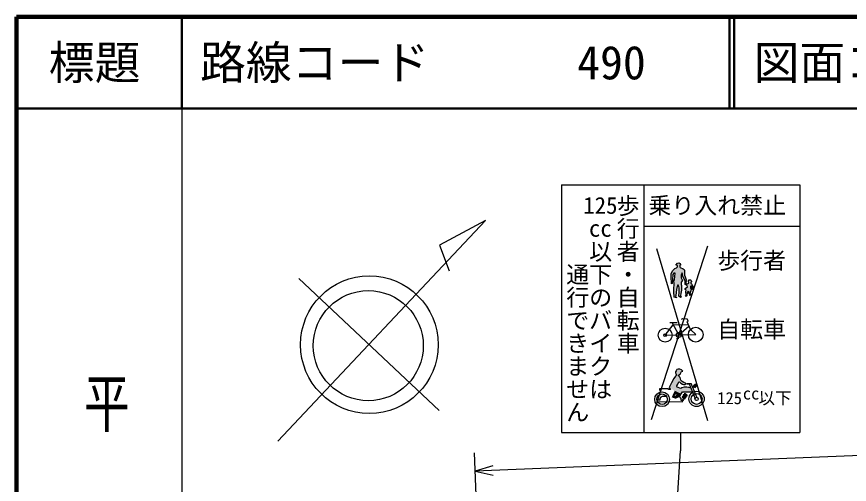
# Model space of a CAD drawing. Units: millimetres, scale not verified. Extents: x 40000 to 680000, y 20000 to 380000.
# Drawn here: x 40000 to 130826, y 329029 to 380000 of the extents above; entities that cross this region are included whole.
import ezdxf
from ezdxf.enums import TextEntityAlignment as Align

# ---------------------------------------------------------------- set-up
doc = ezdxf.new("R2010")
doc.units = ezdxf.units.MM
doc.header["$LTSCALE"] = 1000
for name, color, linetype, lineweight in [('M-BGD', 7, 'Continuous', 25), ('M-STR-STRC', 7, 'Continuous', 25), ('M-TTL', 2, 'Continuous', 140), ('M-TTL-BAND', 7, 'Continuous', 25), ('M-TTL-LINE', 7, 'Continuous', 50)]:
    doc.layers.add(name, color=color, linetype=linetype, lineweight=lineweight)
doc.layers.add('M-TTL-TXT', color=7, linetype='Continuous')
doc.styles.add('@ＭＳ ゴシック', font='')
doc.styles.add('ＭＳ ゴシック', font='')
doc.styles.get('@ＭＳ ゴシック').set_extended_font_data('@MS Gothic')
doc.styles.get('ＭＳ ゴシック').set_extended_font_data('MS Gothic')

msp = doc.modelspace()

# ---------------------------------------------------------------- hatches: boundary and pattern name
at = {"layer": 'M-STR-STRC'}
for points in [[(111793, 352556), (111968, 352629), (112081, 352744), (112081, 352873), (112005, 352910), (111903, 352916), (112073, 353127), (112210, 353177), (112364, 353101), (112417, 353000), (112434, 352937), (112345, 352910), (112350, 352752), (112369, 352670), (112715, 352513), (112820, 352451), (112851, 352328), (112831, 351834), (113010, 351367), (113005, 351298), (113034, 351261), (113026, 351150), (112999, 351119), (112987, 350886), (113126, 350871), (113257, 350902), (113315, 350937), (113327, 351039), (113272, 351084), (113286, 351211), (113370, 351314), (113503, 351326), (113569, 351254), (113604, 351177), (113618, 351111), (113552, 351050), (113540, 350935), (113560, 350902), (113633, 350859), (113695, 350781), (113740, 350630), (113758, 350439), (113750, 350259), (113703, 350261), (113693, 350423), (113648, 350505), (113629, 350658), (113537, 350642), (113482, 350603), (113488, 350441), (113538, 350326), (113569, 350195), (113548, 350123), (113474, 350013), (113446, 349931), (113441, 349886), (113490, 349785), (113547, 349705), (113527, 349660), (113409, 349593), (113419, 349642), (113466, 349695), (113313, 349890), (113327, 350021), (113257, 350091), (113122, 349949), (113116, 349566), (112978, 349517), (112959, 349566), (113031, 349611), (113005, 350041), (113034, 350197), (112903, 350273), (112901, 350361), (113160, 350570), (113154, 350695), (112914, 350806), (112934, 351214), (112676, 351693), (112600, 352095), (112479, 351812), (112479, 351533), (112632, 351250), (112492, 351056), (112478, 350812), (112517, 350703), (112508, 350175), (112440, 349814), (112395, 349605), (112397, 349544), (112479, 349435), (112417, 349388), (112231, 349525), (112261, 349964), (112266, 350459), (112197, 350728), (112096, 350724), (111959, 350267), (111908, 349601), (111861, 349494), (111980, 349410), (111976, 349361), (111711, 349425), (111685, 350043), (111695, 350328), (111733, 350841), (111719, 350982), (111642, 351123), (111738, 351316), (111839, 352031), (111759, 352058), (111669, 352039), (111569, 351898), (111540, 351314), (111493, 350902), (111423, 350898), (111380, 351672), (111399, 351988), (111531, 352316)], [(111201, 339618), (111252, 339725), (111302, 339865), (111436, 340081), (111564, 340336), (111664, 340533), (111780, 340702), (111847, 340807), (111974, 340915), (111968, 340950), (111946, 341005), (111901, 341091), (111876, 341189), (111879, 341288), (111920, 341396), (112025, 341527), (112165, 341590), (112343, 341584), (112503, 341511), (112671, 341355), (112506, 341329), (112458, 341189), (112372, 341043), (112199, 340919), (112221, 340820), (112364, 340667), (112402, 340511), (112457, 340374), (112587, 340250), (112778, 340126), (112963, 340043), (112983, 339954), (112907, 339897), (112745, 339913), (112624, 339951), (112449, 340056), (112334, 340170), (112280, 340199), (112238, 340193), (112127, 339944), (112006, 339750), (112003, 339680), (112035, 339629), (112433, 339480), (112563, 339546), (112821, 339604), (113085, 339607), (113330, 339572), (113565, 339514), (113732, 339110), (112619, 339109), (112388, 338748)], [(114024, 339908), (114174, 339915), (114170, 339814), (114121, 339709), (114009, 339582), (113829, 339661), (113836, 339751)], [(110112, 339435), (110307, 339435), (110223, 339176), (110220, 339192), (110119, 339336)], [(111629, 338904), (111772, 338789), (111594, 338594), (111747, 338593), (111634, 338447), (111447, 338513)], [(111780, 339229), (112484, 338898), (112292, 338599), (112333, 338552), (112156, 338480), (111931, 338662), (112034, 338868), (112008, 338932), (112006, 338937), (111912, 338943), (111772, 338789), (111629, 338904)], [(112729, 338637), (112701, 338769), (112851, 338781), (112824, 338901), (112925, 338907), (113152, 338763), (113149, 338671), (113044, 338643), (113026, 338533), (112934, 338521), (112934, 338374), (112864, 338346), (112609, 338512), (112631, 338598)], [(111747, 338593), (111895, 338591), (111931, 338662), (112156, 338480), (111870, 338363), (111634, 338447)]]:
    msp.add_hatch(color=256, dxfattribs=at).paths.add_polyline_path(points)

# ---------------------------------------------------------------- linework, layer by layer
at = {"layer": 'M-BGD'}
for p, q in [((68506, 333717), (91133, 357779)), ((91133, 357779), (86138, 355103)), ((86138, 355103), (87169, 352285)), ((70790, 351474), (86088, 337087)), ((295176, 338774), (90027, 330460)), ((91942, 283213), (89946, 332458)), ((91936, 331055), (90027, 330460)), ((90027, 330460), (91978, 330021))]:
    msp.add_line(p, q, dxfattribs=at)
for centre, radius in [((78470, 344251), 7500), ((78355, 344142), 6000)]:
    msp.add_circle(centre, radius, dxfattribs=at)
at = {"layer": 'M-STR-STRC'}
for p, q in [((99418, 361679), (99418, 334679)), ((99418, 361679), (125418, 361679)), ((108418, 361679), (108418, 334679)), ((125418, 361679), (125418, 334679)), ((108418, 357179), (125418, 357179)), ((115360, 354981), (109210, 336059)), ((109806, 354718), (115369, 336000)), ((111531, 352316), (111793, 352556)), ((111793, 352556), (111968, 352629)), ((111903, 352916), (112073, 353127)), ((112005, 352910), (111903, 352916)), ((111968, 352629), (112081, 352744)), ((112081, 352873), (112005, 352910)), ((112073, 353127), (112210, 353177)), ((112081, 352744), (112081, 352873)), ((112210, 353177), (112364, 353101)), ((112434, 352937), (112345, 352910)), ((112345, 352910), (112350, 352752)), ((112350, 352752), (112369, 352670)), ((112364, 353101), (112417, 353000)), ((112369, 352670), (112715, 352513)), ((112417, 353000), (112434, 352937)), ((112715, 352513), (112820, 352451)), ((112820, 352451), (112851, 352328)), ((111380, 351672), (111399, 351988)), ((111423, 350898), (111380, 351672)), ((111399, 351988), (111531, 352316)), ((111569, 351898), (111540, 351314)), ((111669, 352039), (111569, 351898)), ((111759, 352058), (111669, 352039)), ((111738, 351316), (111839, 352031)), ((111839, 352031), (111759, 352058)), ((112600, 352095), (112479, 351812)), ((112479, 351812), (112479, 351533)), ((112479, 351533), (112632, 351250)), ((112676, 351693), (112600, 352095)), ((112934, 351214), (112676, 351693)), ((112851, 352328), (112831, 351834)), ((112831, 351834), (113010, 351367)), ((111493, 350902), (111423, 350898)), ((111540, 351314), (111493, 350902)), ((111642, 351123), (111738, 351316)), ((111719, 350982), (111642, 351123)), ((111695, 350328), (111733, 350841)), ((111733, 350841), (111719, 350982)), ((112096, 350724), (111959, 350267)), ((112197, 350728), (112096, 350724)), ((112266, 350459), (112197, 350728)), ((112492, 351056), (112478, 350812)), ((112478, 350812), (112517, 350703)), ((112632, 351250), (112492, 351056)), ((112517, 350703), (112508, 350175)), ((112914, 350806), (112934, 351214)), ((113154, 350695), (112914, 350806)), ((112999, 351119), (112987, 350886)), ((112987, 350886), (113126, 350871)), ((113026, 351150), (112999, 351119)), ((113010, 351367), (113005, 351298)), ((113005, 351298), (113034, 351261)), ((113034, 351261), (113026, 351150)), ((113126, 350871), (113257, 350902)), ((113160, 350570), (113154, 350695)), ((113257, 350902), (113315, 350937)), ((113272, 351084), (113286, 351211)), ((113327, 351039), (113272, 351084)), ((113286, 351211), (113370, 351314)), ((113315, 350937), (113327, 351039)), ((113370, 351314), (113503, 351326)), ((113537, 350642), (113482, 350603)), ((113482, 350603), (113488, 350441)), ((113503, 351326), (113569, 351254)), ((113629, 350658), (113537, 350642)), ((113552, 351050), (113540, 350935)), ((113540, 350935), (113560, 350902)), ((113618, 351111), (113552, 351050)), ((113560, 350902), (113633, 350859)), ((113569, 351254), (113604, 351177)), ((113604, 351177), (113618, 351111)), ((113648, 350505), (113629, 350658)), ((113633, 350859), (113695, 350781)), ((113695, 350781), (113740, 350630)), ((113740, 350630), (113758, 350439)), ((111685, 350043), (111695, 350328)), ((111711, 349425), (111685, 350043)), ((111959, 350267), (111908, 349601)), ((112231, 349525), (112261, 349964)), ((112261, 349964), (112266, 350459)), ((112440, 349814), (112395, 349605)), ((112508, 350175), (112440, 349814)), ((112901, 350361), (113160, 350570)), ((112903, 350273), (112901, 350361)), ((113034, 350197), (112903, 350273)), ((113005, 350041), (113034, 350197)), ((113031, 349611), (113005, 350041)), ((113122, 349949), (113116, 349566)), ((113257, 350091), (113122, 349949)), ((113327, 350021), (113257, 350091)), ((113313, 349890), (113327, 350021)), ((113466, 349695), (113313, 349890)), ((113419, 349642), (113466, 349695)), ((113446, 349931), (113441, 349886)), ((113441, 349886), (113490, 349785)), ((113474, 350013), (113446, 349931)), ((113548, 350123), (113474, 350013)), ((113488, 350441), (113538, 350326)), ((113490, 349785), (113547, 349705)), ((113547, 349705), (113527, 349660)), ((113538, 350326), (113569, 350195)), ((113569, 350195), (113548, 350123)), ((113693, 350423), (113648, 350505)), ((113703, 350261), (113693, 350423)), ((113750, 350259), (113703, 350261)), ((113758, 350439), (113750, 350259)), ((111976, 349361), (111711, 349425)), ((111908, 349601), (111861, 349494)), ((111861, 349494), (111980, 349410)), ((111980, 349410), (111976, 349361)), ((112417, 349388), (112231, 349525)), ((112395, 349605), (112397, 349544)), ((112397, 349544), (112479, 349435)), ((112479, 349435), (112417, 349388)), ((112959, 349566), (113031, 349611)), ((112978, 349517), (112959, 349566)), ((113116, 349566), (112978, 349517)), ((113527, 349660), (113409, 349593)), ((113409, 349593), (113419, 349642)), ((112516, 347043), (112682, 347101)), ((112682, 347101), (113152, 347051)), ((113255, 346811), (113152, 347051)), ((110739, 345293), (111615, 346426)), ((111254, 346652), (112032, 346664)), ((112218, 345315), (111490, 346656)), ((111615, 346426), (113249, 346450)), ((112218, 345315), (113320, 346284)), ((113120, 346753), (113255, 346811)), ((113486, 345896), (113120, 346753)), ((110739, 345293), (114070, 345342)), ((112218, 345315), (112156, 344875)), ((112218, 345315), (112378, 345743)), ((112378, 345743), (112556, 345743)), ((114070, 345342), (113486, 345896)), ((112156, 344875), (111968, 344875)), ((112025, 341527), (111920, 341396)), ((112165, 341590), (112025, 341527)), ((112343, 341584), (112165, 341590)), ((112503, 341511), (112343, 341584)), ((112671, 341355), (112503, 341511)), ((111780, 340702), (111664, 340533)), ((111847, 340807), (111780, 340702)), ((111974, 340915), (111847, 340807)), ((111879, 341288), (111876, 341189)), ((111876, 341189), (111901, 341091)), ((111920, 341396), (111879, 341288)), ((111901, 341091), (111946, 341005)), ((111946, 341005), (111968, 340950)), ((111968, 340950), (111974, 340915)), ((112199, 340919), (112372, 341043)), ((112221, 340820), (112199, 340919)), ((112364, 340667), (112221, 340820)), ((112402, 340511), (112364, 340667)), ((112372, 341043), (112458, 341189)), ((112458, 341189), (112506, 341329)), ((112506, 341329), (112671, 341355)), ((111252, 339725), (111188, 339591)), ((111302, 339865), (111252, 339725)), ((111436, 340081), (111302, 339865)), ((111564, 340336), (111436, 340081)), ((111664, 340533), (111564, 340336)), ((112003, 339680), (112006, 339750)), ((112006, 339750), (112127, 339944)), ((112127, 339944), (112238, 340193)), ((112238, 340193), (112280, 340199)), ((112280, 340199), (112334, 340170)), ((112334, 340170), (112449, 340056)), ((112457, 340374), (112402, 340511)), ((112449, 340056), (112624, 339951)), ((112587, 340250), (112457, 340374)), ((112778, 340126), (112587, 340250)), ((112624, 339951), (112745, 339913)), ((112745, 339913), (112907, 339897)), ((112963, 340043), (112778, 340126)), ((112907, 339897), (112983, 339954)), ((112983, 339954), (112963, 340043)), ((113108, 339935), (113108, 340036)), ((113108, 340036), (113566, 340036)), ((113391, 339935), (113108, 339935)), ((114011, 338437), (113391, 339935)), ((114195, 338513), (113566, 340036)), ((113836, 339751), (113829, 339661)), ((114024, 339908), (113836, 339751)), ((114009, 339582), (114121, 339709)), ((114174, 339915), (114024, 339908)), ((114121, 339709), (114170, 339814)), ((114170, 339814), (114174, 339915)), ((111101, 339435), (110112, 339435)), ((110112, 339435), (110119, 339336)), ((110119, 339336), (110220, 339192)), ((110220, 339192), (110238, 339088)), ((111114, 339373), (111101, 339435)), ((111257, 339364), (111114, 339373)), ((111188, 339591), (111245, 339457)), ((111245, 339457), (111289, 339449)), ((111317, 339376), (111257, 339364)), ((111289, 339449), (111317, 339376)), ((111912, 338943), (111594, 338594)), ((111895, 338591), (112034, 338868)), ((112006, 338937), (111912, 338943)), ((112035, 339629), (112003, 339680)), ((112034, 338868), (112006, 338937)), ((112433, 339480), (112035, 339629)), ((112292, 338599), (112619, 339109)), ((112563, 339546), (112433, 339480)), ((112821, 339604), (112563, 339546)), ((112619, 339109), (113732, 339110)), ((113085, 339607), (112821, 339604)), ((112925, 338907), (112824, 338901)), ((112824, 338901), (112851, 338781)), ((113152, 338763), (112925, 338907)), ((113330, 339572), (113085, 339607)), ((113565, 339514), (113330, 339572)), ((113829, 339661), (114009, 339582)), ((110153, 338207), (109838, 338212)), ((109884, 338060), (112577, 338035)), ((110167, 338386), (110153, 338207)), ((110264, 338516), (110167, 338386)), ((110399, 338584), (110264, 338516)), ((110900, 338592), (110399, 338584)), ((111594, 338594), (111895, 338591)), ((112480, 338384), (112292, 338599)), ((112480, 338170), (112480, 338384)), ((112562, 338176), (112480, 338170)), ((112710, 338316), (112562, 338176)), ((112577, 338035), (112788, 338269)), ((112631, 338598), (112609, 338512)), ((112609, 338512), (112864, 338346)), ((112729, 338637), (112631, 338598)), ((112851, 338781), (112701, 338769)), ((112701, 338769), (112729, 338637)), ((112788, 338269), (112710, 338316)), ((112864, 338346), (112934, 338374)), ((112934, 338521), (113026, 338533)), ((112934, 338374), (112934, 338521)), ((113026, 338533), (113044, 338643)), ((113044, 338643), (113149, 338671)), ((113149, 338671), (113152, 338763)), ((99418, 334679), (125418, 334679)), ((112418, 334679), (112418, 332679)), ((109252, 283698), (112418, 332679))]:
    msp.add_line(p, q, dxfattribs=at)
for centre, radius in [((114070, 345342), 804), ((110739, 345293), 755), ((110739, 345293), 138), ((112218, 345315), 272), ((110405, 338301), 804), ((110405, 338301), 574), ((114160, 338337), 830), ((114160, 338337), 597), ((114160, 338337), 180)]:
    msp.add_circle(centre, radius, dxfattribs=at)
at = {"layer": 'M-TTL'}
for p, q in [((40000, 380000), (40000, 20000)), ((680000, 380000), (40000, 380000))]:
    msp.add_line(p, q, dxfattribs=at)
at = {"layer": 'M-TTL-BAND'}
msp.add_line((58000, 370000), (58000, 20000), dxfattribs=at)
at = {"layer": 'M-TTL-LINE'}
for p, q in [((58000, 380000), (58000, 370000)), ((117750, 380000), (117750, 370000)), ((118250, 380000), (118250, 370000)), ((40000, 370000), (680000, 370000))]:
    msp.add_line(p, q, dxfattribs=at)

# ---------------------------------------------------------------- texts
at = {"layer": 'M-STR-STRC', "style": 'ＭＳ ゴシック'}
for s, height, p in [('乗り入れ禁止', 1833, (116418, 359429)), ('125', 1833, (103668, 359429)), ('cc', 1833, (103668, 356929)), ('cc', 1320, (120112, 338933))]:
    msp.add_text(s, height=height, dxfattribs=at).set_placement(p, align=Align.MIDDLE_CENTER)
at = {"layer": 'M-STR-STRC', "style": '@ＭＳ ゴシック'}
for s, p in [('歩行者・自転車', (106668, 360679)), ('以下のバイクは', (103668, 355679)), ('通行できません', (101168, 353179))]:
    msp.add_text(s, height=1833, rotation=270, dxfattribs=at).set_placement(p, align=Align.MIDDLE_LEFT)
at = {"layer": 'M-STR-STRC', "style": 'ＭＳ ゴシック'}
for s, height, p in [('歩行者', 1833, (116418, 353429)), ('自転車', 1833, (116418, 345929)), ('125\u3000以下', 1320, (116418, 338429))]:
    msp.add_text(s, height=height, dxfattribs=at).set_placement(p, align=Align.MIDDLE_LEFT)
at = {"layer": 'M-TTL-BAND', "style": '@ＭＳ ゴシック', "width": 1.4}
msp.add_text('平  面  図', height=3666, rotation=270, dxfattribs=at).set_placement((49777, 306475), align=Align.MIDDLE_RIGHT)
at = {"layer": 'M-TTL-TXT', "style": 'ＭＳ ゴシック'}
msp.add_text('標題', height=3666, dxfattribs=at).set_placement((48500, 375000), align=Align.MIDDLE_CENTER)
for s, p in [('路線コード', (60000, 375000)), ('図面コード', (120380, 375000)), ('490', (101142, 375000))]:
    msp.add_text(s, height=3666, dxfattribs=at).set_placement(p, align=Align.MIDDLE_LEFT)

doc.saveas('drawing.dxf')
